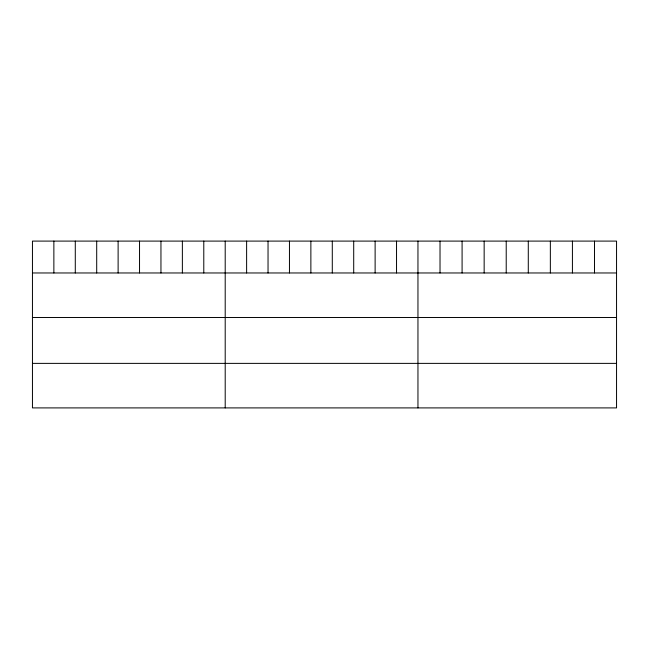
<?xml version="1.0" encoding="UTF-8"?>
<svg xmlns="http://www.w3.org/2000/svg" width="649" height="649" viewBox="0 0 649 649"><rect width="100%" height="100%" fill="white"/><g stroke="black" fill="none" stroke-linecap="round" stroke-linejoin="round"><path stroke-width="0.97" d="M616.55 272.969L616.55 407.905L32.45 407.905L32.45 241.095L616.55 241.095L616.55 272.969L32.45 272.969M32.45 317.499L616.55 317.499M32.45 363.375L616.55 363.375M594.484 241.095L594.484 272.969M572.418 241.095L572.418 272.969M550.352 241.095L550.352 272.969M528.286 241.095L528.286 272.969M506.22 241.095L506.22 272.969M484.154 241.095L484.154 272.969M462.088 241.095L462.088 272.969M440.022 241.095L440.022 272.969M417.956 241.095L417.956 407.905M396.539 241.095L396.539 272.969M375.122 241.095L375.122 272.969M353.705 241.095L353.705 272.969M332.288 241.095L332.288 272.969M310.871 241.095L310.871 272.969M289.454 241.095L289.454 272.969M268.037 241.095L268.037 272.969M246.62 241.095L246.62 272.969M225.203 241.095L225.203 407.905M203.786 241.095L203.786 272.969M182.369 241.095L182.369 272.969M160.952 241.095L160.952 272.969M139.535 241.095L139.535 272.969M118.118 241.095L118.118 272.969M96.701 241.095L96.701 272.969M75.284 241.095L75.284 272.969M53.867 241.095L53.867 272.969"/></g></svg>
